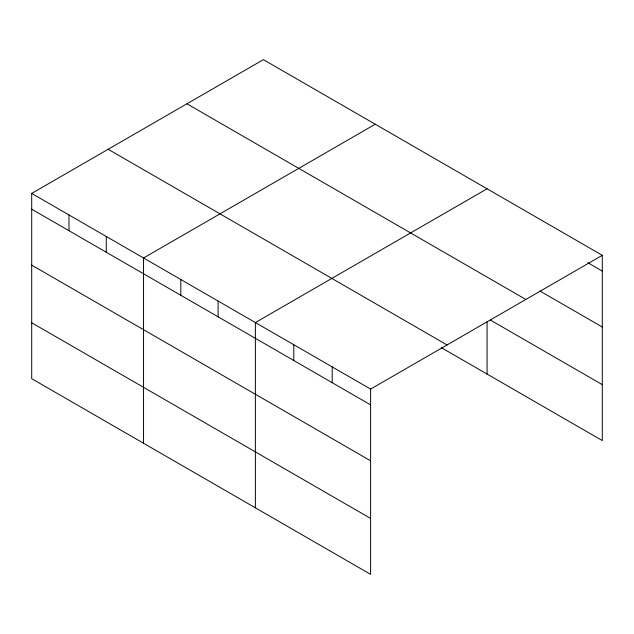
<?xml version="1.0" encoding="UTF-8"?>
<svg xmlns="http://www.w3.org/2000/svg" width="634" height="634" viewBox="0 0 634 634"><rect width="100%" height="100%" fill="white"/><g stroke="black" fill="none" stroke-linecap="round" stroke-linejoin="round"><path stroke-width="0.95" d="M370.605 460.791L370.605 389.086L31.7 193.418L31.7 378.68L370.605 574.349L370.605 460.791L31.7 265.131M441.319 347.638L602.3 440.582L602.3 255.32L263.395 59.651L31.7 193.418M375.233 124.224L143.538 257.99L143.538 443.253M487.07 188.797L255.375 322.563L255.375 507.818M370.605 389.086L602.3 255.32M587.789 262.722L602.3 271.098M539.994 291.054L602.3 327.025M186.935 103.794L525.84 299.462M490.486 320.099L602.3 384.648M108.16 149.275L447.065 344.944M31.7 209.196L370.605 404.864M31.7 322.754L370.605 518.414M487.07 322.048L487.07 374.052M332.2 366.912L332.2 382.69M293.788 344.738L293.788 360.516M218.096 301.039L218.096 316.818M180.817 279.515L180.817 295.293M106.258 236.466L106.258 252.245M68.979 214.942L68.979 230.721"/></g></svg>
